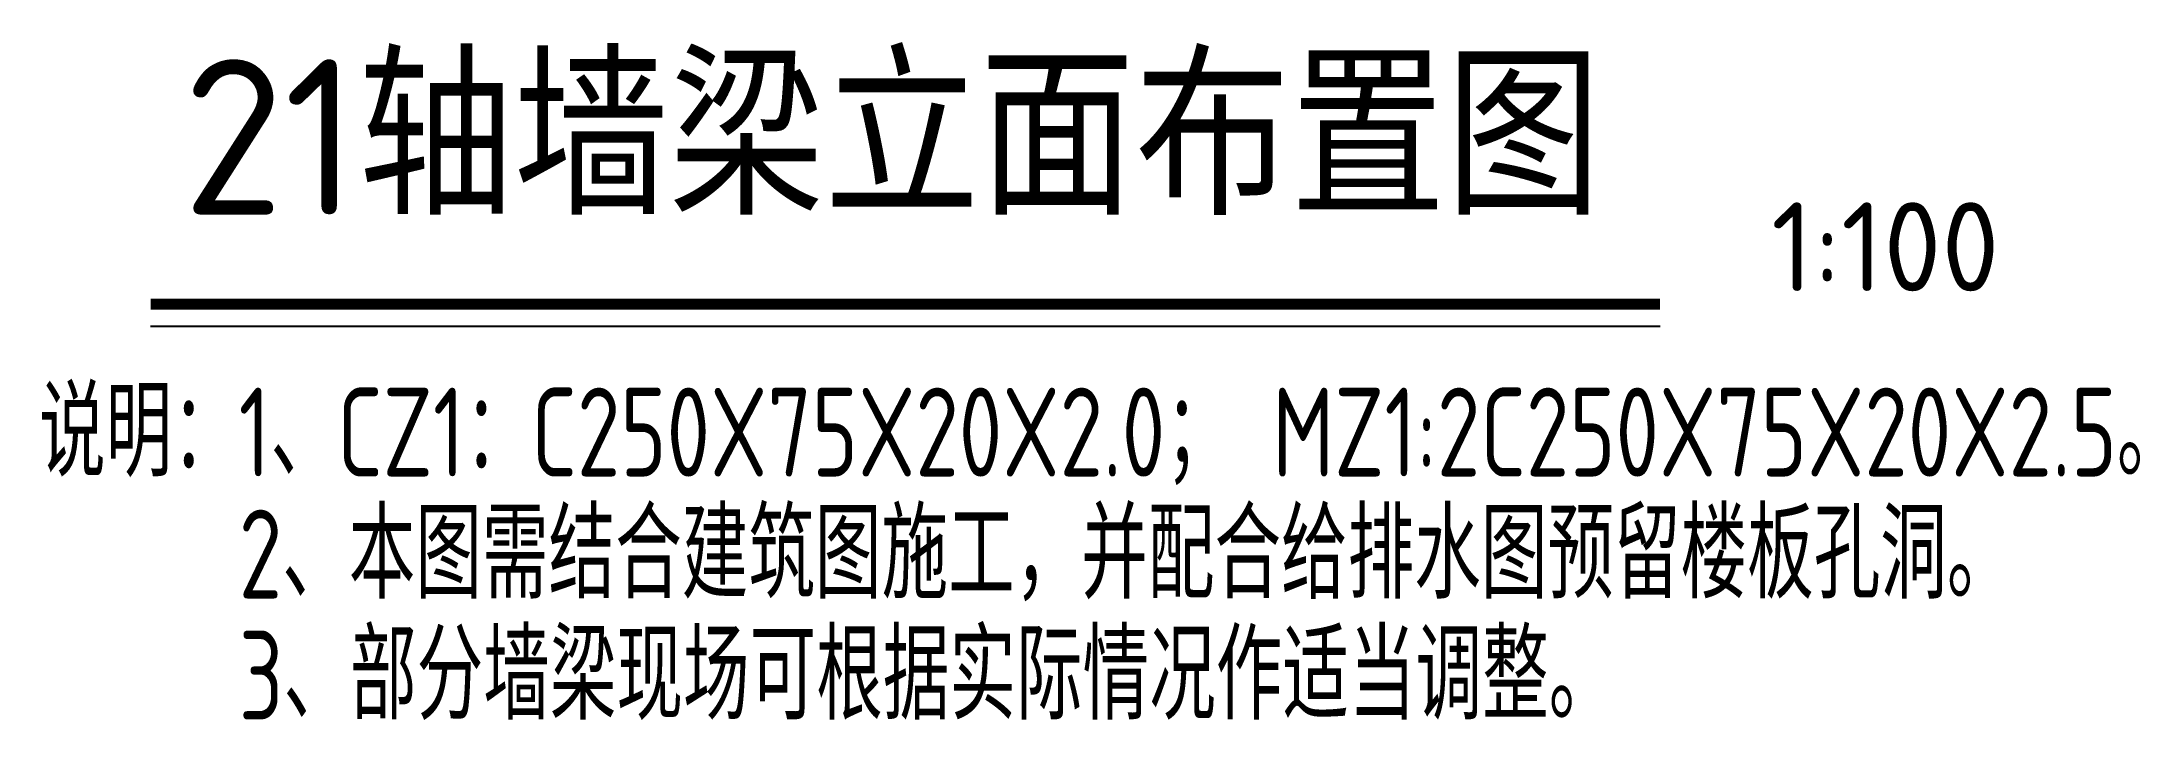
# Model space of a CAD drawing. Extents: x -3102990 to -851544, y -5293060 to -2540151.
# Drawn here: x -3102990 to -3093537, y -5293060 to -5290008 of the extents above.
import ezdxf
from ezdxf.enums import TextEntityAlignment as Align

# ---------------------------------------------------------------- set-up
doc = ezdxf.new("R2010")
doc.units = 0
doc.header["$LTSCALE"] = 1000
doc.layers.add('NUM', color=7, linetype='CONTINUOUS')
doc.layers.add('TEXT', color=7, linetype='CONTINUOUS')
doc.styles.add('TSSD_Norm', font='Tssdeng.shx', dxfattribs={"width": 0.75, "bigfont": 'hztxt.shx'})
doc.styles.add('TSSD_Rein', font='Tssdeng.shx', dxfattribs={"width": 0.75, "bigfont": 'hztxt.shx'})

msp = doc.modelspace()

# ---------------------------------------------------------------- linework, layer by layer
at = {"layer": 'NUM', "color": 0, "linetype": 'ByBlock', "const_width": 50}
msp.add_lwpolyline([(-3102500.54, -5291187.59), (-3095699.34, -5291187.59)], dxfattribs=at)
at = {"layer": 'NUM', "color": 0, "linetype": 'ByBlock'}
msp.add_lwpolyline([(-3102500.54, -5291287.59), (-3095699.34, -5291287.59)], dxfattribs=at)

# ---------------------------------------------------------------- texts
at = {"layer": 'TEXT', "color": 0, "lineweight": 5, "style": 'TSSD_Norm'}
msp.add_text('21轴墙梁立面布置图', height=700, dxfattribs=at).set_placement((-3102355.65, -5290995.46), align=Align.BOTTOM_LEFT)
at = {"layer": 'TEXT', "color": 0, "linetype": 'ByBlock', "style": 'TSSD_Norm'}
msp.add_text('1:100', height=400, dxfattribs=at).set_placement((-3095199.34, -5291249.54), align=Align.BOTTOM_LEFT)
at = {"layer": 'TEXT', "lineweight": 5, "style": 'TSSD_Rein', "width": 0.75}
for s, p in [('说明：1、CZ1：C250X75X20X2.0； MZ1:2C250X75X20X2.5。', (-3103003.1, -5291963.78)), ('2、本图需结合建筑图施工，并配合给排水图预留楼板孔洞。', (-3102102.78, -5292513)), ('3、部分墙梁现场可根据实际情况作适当调整。', (-3102102.78, -5293058.46))]:
    msp.add_text(s, height=400, dxfattribs=at).set_placement(p)

doc.saveas('drawing.dxf')
